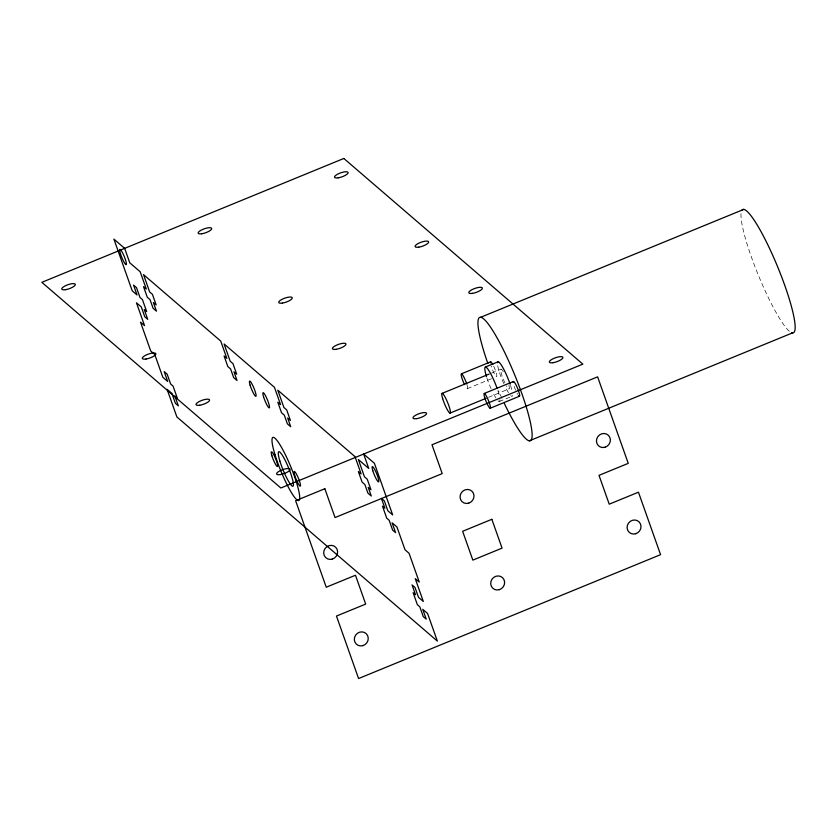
<?xml version="1.0" encoding="UTF-8"?>
<svg xmlns="http://www.w3.org/2000/svg" width="837" height="837" viewBox="0 0 837 837"><rect width="100%" height="100%" fill="white"/><g stroke="black" fill="none" stroke-linecap="round" stroke-linejoin="round"><path stroke-width="0.63" stroke-dasharray="4.18 3.14" d="M491.518 373.114L501.143 369.169M467.328 388.63L494.207 377.602M488.484 397.324L508.927 388.933M499.187 401.54L511.846 396.34M789.333 331.243A66.646 10.515 67.7 0 1 757.956 274.233A66.646 10.515 67.7 0 1 741.09 212.818M501.938 398.339A66.646 10.515 67.7 0 1 498.611 390.869M499.951 399.605A18.665 2.95 67.7 0 1 497.973 400.735M495.839 397.868A18.665 2.95 67.7 0 1 492.721 392.208M491.099 388.755A18.665 2.95 67.7 0 1 486.872 377.843M497.869 390.638A18.665 2.95 67.7 0 1 499.543 396.738M512.589 395.388A18.665 2.95 67.7 0 1 510.643 395.535M508.498 392.668A18.665 2.95 67.7 0 1 505.381 387.008M503.769 383.566A18.665 2.95 67.7 0 1 497.502 364.294M510.539 385.449A18.665 2.95 67.7 0 1 512.213 391.549M508.896 385.146A10.661 1.684 67.7 0 1 506.448 385.888M504.931 382.959A10.661 1.684 67.7 0 1 500.777 371.011A10.661 1.684 67.7 0 1 503.34 371.722M517.726 394.363A7.993 1.266 67.7 0 1 517.057 393.181M515.676 390.293A7.993 1.266 67.7 0 1 513.458 383.901M467.046 384.905A7.993 1.266 67.7 0 1 465.236 385.951M493.704 366.292A7.993 1.266 67.7 0 1 496.55 376.64A7.993 1.266 67.7 0 1 491.11 365.999"/><path stroke-width="1.26" d="M480.71 317.275L743.737 209.396M461.469 373.804L490.702 361.814M485.565 366.951L498.224 361.751M442.208 393.338L489.111 374.097M484.309 393.442L513.531 381.463M449.992 413.101L486.077 398.307M490.147 408.268L519.369 396.288M529.361 440.817L792.388 332.938M741.739 210.526A66.646 10.515 67.7 0 1 778.169 268.102A66.646 10.515 67.7 0 1 791.509 332.687M487.877 363.54A66.646 10.515 67.7 0 1 490.147 326.608A66.646 10.515 67.7 0 1 531.087 425.907A66.646 10.515 67.7 0 1 504.345 403.486M486.517 376.713A18.665 2.95 67.7 0 1 486.956 367.956A18.665 2.95 67.7 0 1 497.073 388.284M497.481 362.714A18.665 2.95 67.7 0 1 502.315 366.648A18.665 2.95 67.7 0 1 510.151 384.288M513.196 382.289A7.993 1.266 67.7 0 1 517.768 388.766A7.993 1.266 67.7 0 1 518.511 395.545M464.545 384.622A7.993 1.266 67.7 0 1 461.386 373.815A7.993 1.266 67.7 0 1 466.753 383.953M490.398 362.902A7.993 1.266 67.7 0 1 492.784 364.493M343.84 158.465L41.85 282.331L280.845 488.002L582.834 364.137L343.84 158.465M324.84 488.724L295.618 500.714L326.252 587.218L355.474 575.239L365.685 604.073L336.464 616.053L358.581 678.535L660.571 554.669L638.453 492.198L609.221 504.177L599.01 475.343L628.242 463.363L597.608 376.849L431.997 444.771L442.208 473.606L335.051 517.559L324.84 488.724M491.853 519.296L462.631 531.286L472.842 560.12L502.064 548.13L491.853 519.296M124.65 248.369L113.916 239.12L132.204 290.784L137.038 294.948L133.554 285.093L136.504 287.635L139.999 297.491L142.416 299.573L146.663 311.584L144.246 309.502L147.741 319.357L144.791 316.815L141.296 306.959L136.462 302.806L144.55 325.635L140.522 322.161L150.733 350.996L154.761 354.469L162.838 377.299L167.672 381.452L164.188 371.607L167.138 374.139L170.633 383.995L173.05 386.077L177.298 398.088L174.881 396.016L178.375 405.861L175.425 403.319L171.93 393.474L167.097 389.31L176.879 416.941L437.364 641.111L427.571 613.469L422.737 609.315L426.232 619.16L423.271 616.618L419.787 606.773L417.37 604.691L413.112 592.68L415.529 594.751L412.045 584.906L414.995 587.448L418.49 597.294L423.323 601.458L415.236 578.629L419.264 582.092L409.052 553.257L405.024 549.794L396.937 526.965L392.103 522.801L395.598 532.656L392.637 530.114L389.153 520.258L386.736 518.187L382.478 506.165L384.894 508.247L381.41 498.392L384.361 500.934L387.855 510.79L392.689 514.943L374.39 463.279L363.645 454.041L368.751 468.458L358.351 459.503L364.472 476.808L367.223 479.172L370.969 489.75L368.217 487.375L371.283 496.027L367.924 493.139L364.859 484.487L362.107 482.122L358.362 471.545L361.113 473.92L354.993 456.615L277.79 390.178L283.91 407.473L286.672 409.848L290.408 420.415L287.656 418.05L290.721 426.703L287.363 423.815L284.308 415.162L281.546 412.787L277.811 402.22L280.562 404.585L274.431 387.29L224.086 343.955L230.206 361.26L232.958 363.624L236.704 374.202L233.952 371.827L237.017 380.479L233.659 377.592L230.593 368.939L227.842 366.575L224.096 355.997L226.848 358.372L220.727 341.067L143.525 274.63L149.645 291.925L152.397 294.3L156.142 304.867L153.391 302.502L156.456 311.155L153.098 308.267L150.032 299.615L147.281 297.24L143.535 286.672L146.297 289.037L140.166 271.743L129.756 262.787L124.65 248.369M120.402 253.506A8.265 1.308 67.7 0 0 126.167 264.659A8.265 1.308 67.7 0 0 122.579 252.847A8.265 1.308 67.7 0 0 120.402 253.506M372.821 470.739A8.265 1.308 67.7 0 0 378.586 481.882A8.265 1.308 67.7 0 0 374.997 470.08A8.265 1.308 67.7 0 0 372.821 470.739M250.106 385.187A8.265 1.308 67.7 0 0 255.871 396.33A8.265 1.308 67.7 0 0 252.282 384.528A8.265 1.308 67.7 0 0 250.106 385.187M263.54 396.738A8.265 1.308 67.7 0 0 269.294 407.891A8.265 1.308 67.7 0 0 265.706 396.079A8.265 1.308 67.7 0 0 263.54 396.738M416.669 418.636A7.198 2.103 -19.5 0 0 426.567 413.363A7.198 2.103 -19.5 0 0 416.031 415.006A7.198 2.103 -19.5 0 0 416.669 418.636M336.118 349.311A7.198 2.103 -19.5 0 0 346.005 344.038A7.198 2.103 -19.5 0 0 335.47 345.681A7.198 2.103 -19.5 0 0 336.118 349.311M199.729 405.244A7.198 2.103 -19.5 0 0 209.627 399.981A7.198 2.103 -19.5 0 0 199.08 401.614A7.198 2.103 -19.5 0 0 199.729 405.244M280.29 474.579A7.198 2.103 -19.5 0 0 290.188 469.306A7.198 2.103 -19.5 0 0 279.642 470.949A7.198 2.103 -19.5 0 0 280.29 474.579M65.464 289.696A7.198 2.103 -19.5 0 0 75.361 284.434A7.198 2.103 -19.5 0 0 64.815 286.066A7.198 2.103 -19.5 0 0 65.464 289.696M146.025 359.031A7.198 2.103 -19.5 0 0 155.912 353.758A7.198 2.103 -19.5 0 0 145.376 355.401A7.198 2.103 -19.5 0 0 146.025 359.031M282.404 303.088A7.198 2.103 -19.5 0 0 292.301 297.815A7.198 2.103 -19.5 0 0 281.766 299.458A7.198 2.103 -19.5 0 0 282.404 303.088M201.853 233.764A7.198 2.103 -19.5 0 0 211.74 228.491A7.198 2.103 -19.5 0 0 201.204 230.133A7.198 2.103 -19.5 0 0 201.853 233.764M442.689 398.715A10.661 1.684 67.7 0 0 450.118 413.101A10.661 1.684 67.7 0 0 445.493 397.857A10.661 1.684 67.7 0 0 442.689 398.715M484.665 397.47A7.993 1.266 67.7 0 0 490.241 408.268A7.993 1.266 67.7 0 0 486.768 396.832A7.993 1.266 67.7 0 0 484.665 397.47M294.697 475.385A7.993 1.266 67.7 0 0 300.274 486.182A7.993 1.266 67.7 0 0 296.8 474.746A7.993 1.266 67.7 0 0 294.697 475.385M279.872 461.051A18.665 2.95 67.7 0 0 292.887 486.234A18.665 2.95 67.7 0 0 284.779 459.565A18.665 2.95 67.7 0 0 279.872 461.051M271.879 455.746A7.993 1.266 67.7 0 0 277.455 466.533A7.993 1.266 67.7 0 0 273.981 455.108A7.993 1.266 67.7 0 0 271.879 455.746M274.934 454.512A34.118 5.388 67.7 0 0 298.715 500.547A34.118 5.388 67.7 0 0 283.9 451.792A34.118 5.388 67.7 0 0 274.934 454.512M332.31 559.106A7.198 6.79 -49.3 0 0 335.679 547.241A7.198 6.79 -49.3 0 0 323.961 550.819A7.198 6.79 -49.3 0 0 332.31 559.106M362.944 645.62A7.198 6.79 -49.3 0 0 366.313 633.755A7.198 6.79 -49.3 0 0 354.595 637.334A7.198 6.79 -49.3 0 0 362.944 645.62M499.333 589.677A7.198 6.79 -49.3 0 0 502.692 577.812A7.198 6.79 -49.3 0 0 490.974 581.391A7.198 6.79 -49.3 0 0 499.333 589.677M468.699 503.173A7.198 6.79 -49.3 0 0 472.058 491.309A7.198 6.79 -49.3 0 0 460.34 494.887A7.198 6.79 -49.3 0 0 468.699 503.173M553.058 362.703A7.198 2.103 -19.5 0 0 562.945 357.43A7.198 2.103 -19.5 0 0 552.41 359.073A7.198 2.103 -19.5 0 0 553.058 362.703M472.497 293.368A7.198 2.103 -19.5 0 0 482.394 288.106A7.198 2.103 -19.5 0 0 471.848 289.738A7.198 2.103 -19.5 0 0 472.497 293.368M418.793 247.156A7.198 2.103 -19.5 0 0 428.68 241.883A7.198 2.103 -19.5 0 0 418.144 243.525A7.198 2.103 -19.5 0 0 418.793 247.156M338.232 177.821A7.198 2.103 -19.5 0 0 348.129 172.558A7.198 2.103 -19.5 0 0 337.583 174.19A7.198 2.103 -19.5 0 0 338.232 177.821M635.712 533.734A7.198 6.79 -49.3 0 0 639.081 521.88A7.198 6.79 -49.3 0 0 627.363 525.458A7.198 6.79 -49.3 0 0 635.712 533.734M605.078 447.23A7.198 6.79 -49.3 0 0 608.447 435.366A7.198 6.79 -49.3 0 0 596.729 438.944A7.198 6.79 -49.3 0 0 605.078 447.23"/></g></svg>
